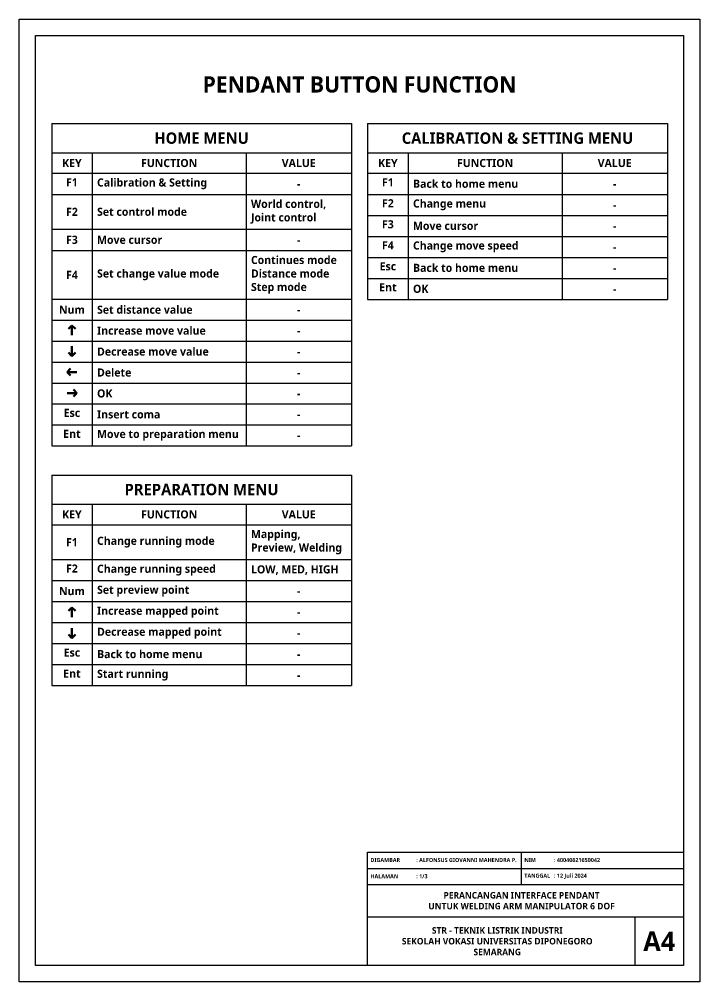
# Model space of a CAD drawing. Header units: millimetres. Extents: x 6 to 1086, y 5 to 917.
# Drawn here: x 226 to 436, y 312 to 609 of the extents above; entities that cross this region are included whole.
import ezdxf

# ---------------------------------------------------------------- set-up
doc = ezdxf.new("R2010")
doc.units = ezdxf.units.MM

# ---------------------------------------------------------------- blocks, each defined once
blk = doc.blocks.new('*T7')
at = {"color": 0, "linetype": 'ByBlock', "lineweight": -2, "transparency": 16777216}
for p, q in [((0, 0), (92.5, 0)), ((0, 0), (0, -99.42)), ((92.5, 0), (92.5, -99.42)), ((0, -9), (92.5, -9)), ((12.5, -9), (12.5, -99.42)), ((60, -9), (60, -99.42)), ((0, -15.33), (92.5, -15.33)), ((0, -21.82), (92.5, -21.82)), ((0, -32.61), (92.5, -32.61)), ((0, -39.11), (92.5, -39.11)), ((0, -54.2), (92.5, -54.2)), ((0, -60.66), (92.5, -60.66)), ((0, -67.12), (92.5, -67.12)), ((0, -73.58), (92.5, -73.58)), ((0, -80.04), (92.5, -80.04)), ((0, -86.5), (92.5, -86.5)), ((0, -92.96), (92.5, -92.96)), ((0, -99.42), (92.5, -99.42))]:
    blk.add_line(p, q, dxfattribs=at)
at = {"color": 0, "transparency": 16777216}
for s, insert, char_height, width, attachment_point in [('{\\fYu Gothic UI Semibold|b0|i0|c0|p34;HOME MENU}', (46.25, -4.5), 3.5, 89.5, 5), ('{\\fYu Gothic UI Semibold|b0|i0|c0|p34;KEY}', (6.25, -12.17), 2.5, 9.5, 5), ('{\\fYu Gothic UI Semibold|b0|i0|c0|p34;FUNCTION}', (36.25, -12.17), 2.5, 44.5, 5), ('{\\fYu Gothic UI Semibold|b0|i0|c0|p34;VALUE}', (76.25, -12.17), 2.5, 29.5, 5), ('{\\fYu Gothic UI Semibold|b0|i0|c0|p34;F1}', (6.25, -16.83), 2.5, 9.5, 2), ('{\\fYu Gothic UI Semibold|b0|i0|c0|p34;Calibration & Setting}', (14, -18.57), 2.5, 44.5, 4), ('{\\fYu Gothic UI Semibold|b0|i0|c0|p34;-}', (76.25, -18.57), 2.5, 29.5, 5), ('{\\fYu Gothic UI Semibold|b0|i0|c0|p34;World control,\\PJoint control}', (61.5, -27.21), 2.5, 29.5, 4), ('{\\fYu Gothic UI Semibold|b0|i0|c0|p34;F2}', (6.25, -27.21), 2.5, 9.5, 5), ('{\\fYu Gothic UI Semibold|b0|i0|c0|p34;Set control mode}', (14, -27.21), 2.5, 44.5, 4), ('{\\fYu Gothic UI Semibold|b0|i0|c0|p34;F3}', (6.25, -35.86), 2.5, 9.5, 5), ('{\\fYu Gothic UI Semibold|b0|i0|c0|p34;Move cursor}', (14, -35.86), 2.5, 44.5, 4), ('{\\fYu Gothic UI Semibold|b0|i0|c0|p34;-}', (76.25, -35.86), 2.5, 29.5, 5), ('{\\fYu Gothic UI Semibold|b0|i0|c0|p34;Continues mode Distance mode Step mode}', (61.5, -46.66), 2.5, 29.5, 4), ('{\\fYu Gothic UI Semibold|b0|i0|c0|p34;F4}', (6.25, -46.66), 2.5, 9.5, 5), ('{\\fYu Gothic UI Semibold|b0|i0|c0|p34;Set change value mode}', (14, -46.66), 2.5, 44.5, 4), ('{\\fYu Gothic UI Semibold|b0|i0|c0|p34;Num}', (6.25, -57.43), 2.5, 9.5, 5), ('{\\fYu Gothic UI Semibold|b0|i0|c0|p34;Set distance value}', (14, -57.43), 2.5, 44.5, 4), ('{\\fYu Gothic UI Semibold|b0|i0|c0|p34;-}', (76.25, -57.43), 2.5, 29.5, 5), ('{\\fYu Gothic UI Semibold|b0|i0|c0|p34;Increase move value}', (14, -63.89), 2.5, 44.5, 4), ('{\\fYu Gothic UI Semibold|b0|i0|c0|p34;-}', (76.25, -63.89), 2.5, 29.5, 5), ('{\\fYu Gothic UI Semibold|b0|i0|c0|p34;Decrease move value}', (14, -70.35), 2.5, 44.5, 4), ('{\\fYu Gothic UI Semibold|b0|i0|c0|p34;-}', (76.25, -70.35), 2.5, 29.5, 5), ('{\\fYu Gothic UI Semibold|b0|i0|c0|p34;Delete}', (14, -76.81), 2.5, 44.5, 4), ('{\\fYu Gothic UI Semibold|b0|i0|c0|p34;-}', (76.25, -76.81), 2.5, 29.5, 5), ('{\\fYu Gothic UI Semibold|b0|i0|c0|p34;OK}', (14, -83.27), 2.5, 44.5, 4), ('{\\fYu Gothic UI Semibold|b0|i0|c0|p34;-}', (76.25, -83.27), 2.5, 29.5, 5), ('{\\fYu Gothic UI Semibold|b0|i0|c0|p34;Esc}', (6.25, -88), 2.5, 9.5, 2), ('{\\fYu Gothic UI Semibold|b0|i0|c0|p34;Insert coma}', (14, -89.73), 2.5, 44.5, 4), ('{\\fYu Gothic UI Semibold|b0|i0|c0|p34;-}', (76.25, -89.73), 2.5, 29.5, 5), ('{\\fYu Gothic UI Semibold|b0|i0|c0|p34;Ent}', (6.25, -94.46), 2.5, 9.5, 2), ('{\\fYu Gothic UI Semibold|b0|i0|c0|p34;Move to preparation menu}', (14, -96.19), 2.5, 44.5, 4), ('{\\fYu Gothic UI Semibold|b0|i0|c0|p34;-}', (76.25, -96.19), 2.5, 29.5, 5)]:
    blk.add_mtext(s, dxfattribs=dict(at, insert=insert, char_height=char_height, width=width, attachment_point=attachment_point))
blk = doc.blocks.new('*T8')
at = {"color": 0, "linetype": 'ByBlock', "lineweight": -2, "transparency": 16777216}
for p, q in [((0, 0), (92.5, 0)), ((0, 0), (0, -65)), ((92.5, 0), (92.5, -65)), ((0, -9), (92.5, -9)), ((12.5, -9), (12.5, -65)), ((60, -9), (60, -65)), ((0, -15.33), (92.5, -15.33)), ((0, -26.1), (92.5, -26.1)), ((0, -32.59), (92.5, -32.59)), ((0, -39.07), (92.5, -39.07)), ((0, -45.55), (92.5, -45.55)), ((0, -52.04), (92.5, -52.04)), ((0, -58.52), (92.5, -58.52)), ((0, -65), (92.5, -65))]:
    blk.add_line(p, q, dxfattribs=at)
at = {"color": 0, "transparency": 16777216}
for s, insert, char_height, width, attachment_point in [('{\\fYu Gothic UI Semibold|b0|i0|c0|p34;PREPARATION MENU}', (46.25, -4.5), 3.5, 89.5, 5), ('{\\fYu Gothic UI Semibold|b0|i0|c0|p34;KEY}', (6.25, -12.17), 2.5, 9.5, 5), ('{\\fYu Gothic UI Semibold|b0|i0|c0|p34;FUNCTION}', (36.25, -12.17), 2.5, 44.5, 5), ('{\\fYu Gothic UI Semibold|b0|i0|c0|p34;VALUE}', (76.25, -12.17), 2.5, 29.5, 5), ('{\\fYu Gothic UI Semibold|b0|i0|c0|p34;Mapping, Preview, Welding}', (61.5, -20.72), 2.5, 29.5, 4), ('{\\fYu Gothic UI Semibold|b0|i0|c0|p34;F1}', (6.25, -20.72), 2.5, 9.5, 5), ('{\\fYu Gothic UI Semibold|b0|i0|c0|p34;Change running mode}', (14, -20.72), 2.5, 44.5, 4), ('{\\fYu Gothic UI Semibold|b0|i0|c0|p34;F2}', (6.25, -27.6), 2.5, 9.5, 2), ('{\\fYu Gothic UI Semibold|b0|i0|c0|p34;Change running speed}', (14, -29.35), 2.5, 44.5, 4), ('{\\fYu Gothic UI Semibold|b0|i0|c0|p34;LOW, MED, HIGH}', (61.5, -29.35), 2.5, 29.5, 4), ('{\\fYu Gothic UI Semibold|b0|i0|c0|p34;Num}', (6.25, -35.83), 2.5, 9.5, 5), ('{\\fYu Gothic UI Semibold|b0|i0|c0|p34;Set preview point}', (14, -35.83), 2.5, 44.5, 4), ('{\\fYu Gothic UI Semibold|b0|i0|c0|p34;-}', (76.25, -35.83), 2.5, 29.5, 5), ('{\\fYu Gothic UI Semibold|b0|i0|c0|p34;Increase mapped point}', (14, -42.31), 2.5, 44.5, 4), ('{\\fYu Gothic UI Semibold|b0|i0|c0|p34;-}', (76.25, -42.31), 2.5, 29.5, 5), ('{\\fYu Gothic UI Semibold|b0|i0|c0|p34;Decrease mapped point}', (14, -48.79), 2.5, 44.5, 4), ('{\\fYu Gothic UI Semibold|b0|i0|c0|p34;-}', (76.25, -48.79), 2.5, 29.5, 5), ('{\\fYu Gothic UI Semibold|b0|i0|c0|p34;Esc}', (6.25, -53.54), 2.5, 9.5, 2), ('{\\fYu Gothic UI Semibold|b0|i0|c0|p34;Back to home menu}', (14, -55.28), 2.5, 44.5, 4), ('{\\fYu Gothic UI Semibold|b0|i0|c0|p34;-}', (76.25, -55.28), 2.5, 29.5, 5), ('{\\fYu Gothic UI Semibold|b0|i0|c0|p34;Ent}', (6.25, -60.02), 2.5, 9.5, 2), ('{\\fYu Gothic UI Semibold|b0|i0|c0|p34;Start running}', (14, -61.76), 2.5, 44.5, 4), ('{\\fYu Gothic UI Semibold|b0|i0|c0|p34;-}', (76.25, -61.76), 2.5, 29.5, 5)]:
    blk.add_mtext(s, dxfattribs=dict(at, insert=insert, char_height=char_height, width=width, attachment_point=attachment_point))
blk = doc.blocks.new('*T11')
at = {"color": 0, "linetype": 'ByBlock', "lineweight": -2, "transparency": 16777216}
for p, q in [((0, 0), (92.5, 0)), ((0, 0), (0, -54.23)), ((92.5, 0), (92.5, -54.23)), ((0, -9), (92.5, -9)), ((12.5, -9), (12.5, -54.23)), ((60, -9), (60, -54.23)), ((0, -15.33), (92.5, -15.33)), ((0, -21.82), (92.5, -21.82)), ((0, -28.3), (92.5, -28.3)), ((0, -34.78), (92.5, -34.78)), ((0, -41.27), (92.5, -41.27)), ((0, -47.75), (92.5, -47.75)), ((0, -54.23), (92.5, -54.23))]:
    blk.add_line(p, q, dxfattribs=at)
at = {"color": 0, "transparency": 16777216}
for s, insert, char_height, width, attachment_point in [('{\\fYu Gothic UI Semibold|b0|i0|c0|p34;CALIBRATION & SETTING MENU}', (46.25, -4.5), 3.5, 89.5, 5), ('{\\fYu Gothic UI Semibold|b0|i0|c0|p34;KEY}', (6.25, -12.17), 2.5, 9.5, 5), ('{\\fYu Gothic UI Semibold|b0|i0|c0|p34;FUNCTION}', (36.25, -12.17), 2.5, 44.5, 5), ('{\\fYu Gothic UI Semibold|b0|i0|c0|p34;VALUE}', (76.25, -12.17), 2.5, 29.5, 5), ('{\\fYu Gothic UI Semibold|b0|i0|c0|p34;F1}', (6.25, -16.83), 2.5, 9.5, 2), ('{\\fYu Gothic UI Semibold|b0|i0|c0|p34;Back to home menu}', (14, -18.57), 2.5, 44.5, 4), ('{\\fYu Gothic UI Semibold|b0|i0|c0|p34;-}', (76.25, -18.57), 2.5, 29.5, 5), ('{\\fYu Gothic UI Semibold|b0|i0|c0|p34;F2}', (6.25, -23.32), 2.5, 9.5, 2), ('{\\fYu Gothic UI Semibold|b0|i0|c0|p34;Change menu}', (14, -25.06), 2.5, 44.5, 4), ('{\\fYu Gothic UI Semibold|b0|i0|c0|p34;-}', (76.25, -25.06), 2.5, 29.5, 5), ('{\\fYu Gothic UI Semibold|b0|i0|c0|p34;F3}', (6.25, -29.8), 2.5, 9.5, 2), ('{\\fYu Gothic UI Semibold|b0|i0|c0|p34;Move cursor}', (14, -31.54), 2.5, 44.5, 4), ('{\\fYu Gothic UI Semibold|b0|i0|c0|p34;-}', (76.25, -31.54), 2.5, 29.5, 5), ('{\\fYu Gothic UI Semibold|b0|i0|c0|p34;F4}', (6.25, -36.28), 2.5, 9.5, 2), ('{\\fYu Gothic UI Semibold|b0|i0|c0|p34;Change move speed}', (14, -38.02), 2.5, 44.5, 4), ('{\\fYu Gothic UI Semibold|b0|i0|c0|p34;-}', (76.25, -38.02), 2.5, 29.5, 5), ('{\\fYu Gothic UI Semibold|b0|i0|c0|p34;Esc}', (6.25, -42.77), 2.5, 9.5, 2), ('{\\fYu Gothic UI Semibold|b0|i0|c0|p34;Back to home menu}', (14, -44.51), 2.5, 44.5, 4), ('{\\fYu Gothic UI Semibold|b0|i0|c0|p34;-}', (76.25, -44.51), 2.5, 29.5, 5), ('{\\fYu Gothic UI Semibold|b0|i0|c0|p34;Ent}', (6.25, -49.25), 2.5, 9.5, 2), ('{\\fYu Gothic UI Semibold|b0|i0|c0|p34;OK}', (14, -50.99), 2.5, 44.5, 4), ('{\\fYu Gothic UI Semibold|b0|i0|c0|p34;-}', (76.25, -50.99), 2.5, 29.5, 5)]:
    blk.add_mtext(s, dxfattribs=dict(at, insert=insert, char_height=char_height, width=width, attachment_point=attachment_point))

msp = doc.modelspace()

# ---------------------------------------------------------------- linework, layer by layer
at = {"lineweight": 50}
for p, q in [((242.24, 514.51), (241.18, 513.45)), ((242.24, 514.51), (242.24, 511.51)), ((242.24, 514.51), (243.3, 513.45)), ((242.24, 505.05), (242.24, 508.05)), ((242.24, 505.05), (241.18, 506.11)), ((242.24, 505.05), (243.3, 506.11)), ((240.74, 500.09), (241.8, 501.15)), ((240.74, 500.09), (243.74, 500.09)), ((240.74, 500.09), (241.8, 499.03)), ((243.74, 493.63), (240.74, 493.63)), ((243.74, 493.63), (242.68, 494.69)), ((243.74, 493.63), (242.68, 492.57)), ((242.24, 427.49), (241.18, 426.43)), ((242.24, 427.49), (242.24, 424.49)), ((242.24, 427.49), (243.3, 426.43)), ((242.24, 418.03), (241.18, 419.09)), ((242.24, 418.03), (242.24, 421.03)), ((242.24, 418.03), (243.3, 419.09))]:
    msp.add_line(p, q, dxfattribs=at)
at = {"linetype": 'ByBlock'}
for p, q in [((333.49, 351.96), (430.99, 351.96)), ((333.49, 316.96), (333.49, 351.96)), ((380.99, 341.96), (380.99, 351.96)), ((333.49, 346.96), (430.99, 346.96)), ((333.49, 341.96), (430.99, 341.96)), ((333.49, 331.96), (430.99, 331.96)), ((415.99, 331.96), (415.99, 316.96)), ((430.99, 316.96), (333.49, 316.96))]:
    msp.add_line(p, q, dxfattribs=at)
for points in [[(435.99, 608.96), (435.99, 311.96), (225.99, 311.96), (225.99, 608.96)], [(430.99, 603.96), (430.99, 316.96), (230.99, 316.96), (230.99, 603.96)]]:
    msp.add_lwpolyline(points, close=True)

# ---------------------------------------------------------------- block references
for name, p in [('*T7', (235.99, 576.75)), ('*T11', (333.49, 576.75)), ('*T8', (235.99, 468.33))]:
    msp.add_blockref(name, p)

# ---------------------------------------------------------------- texts
at = {"insert": (330.99, 588.82), "char_height": 5, "attachment_point": 5}
msp.add_mtext_dynamic_manual_height_columns('{\\fYu Gothic UI Semibold|b0|i0|c0|p34;PENDANT BUTTON FUNCTION}', width=113.0538, gutter_width=17.5, heights=[0], dxfattribs=at)
at = {"linetype": 'ByBlock'}
for s, width, heights, insert, char_height, attachment_point in [('{\\fYu Gothic UI Semibold|b0|i0|c0|p34;  DIGAMBAR^I: ALFONSUS GIOVANNI MAHENDRA P.}', 50, [5], (333.49, 349.52), 1.25, 4), ('{\\fYu Gothic UI Semibold|b0|i0|c0|p34;  NIM^I^I: 40040621650042}', 50, [5], (380.99, 349.52), 1.25, 4), ('{\\fYu Gothic UI Semibold|b0|i0|c0|p34;  HALAMAN^I^I: 1/3}', 50, [5], (333.49, 344.52), 1.25, 4), ('{\\fYu Gothic UI Semibold|b0|i0|c0|p34;  TANGGAL^I: 12 Juli 2024}', 50, [5], (380.99, 344.52), 1.25, 4), ('{\\fYu Gothic UI Semibold|b0|i0|c0|p34;PERANCANGAN INTERFACE PENDANT\\PUNTUK WELDING ARM MANIPULATOR 6 DOF}', 100, [0], (380.99, 336.96), 2, 5), ('{\\fYu Gothic UI Semibold|b0|i0|c0|p34;STR - TEKNIK LISTRIK INDUSTRI\\PSEKOLAH VOKASI UNIVERSITAS DIPONEGORO\\PSEMARANG}', 85, [0], (373.49, 324.46), 2, 5), ('{\\fYu Gothic UI Semibold|b0|i0|c0|p34;A4}', 15, [0], (423.49, 324.46), 6, 5)]:
    msp.add_mtext_dynamic_manual_height_columns(s, width=width, gutter_width=6.25, heights=heights, dxfattribs=dict(at, insert=insert, char_height=char_height, attachment_point=attachment_point))

doc.saveas('drawing.dxf')
